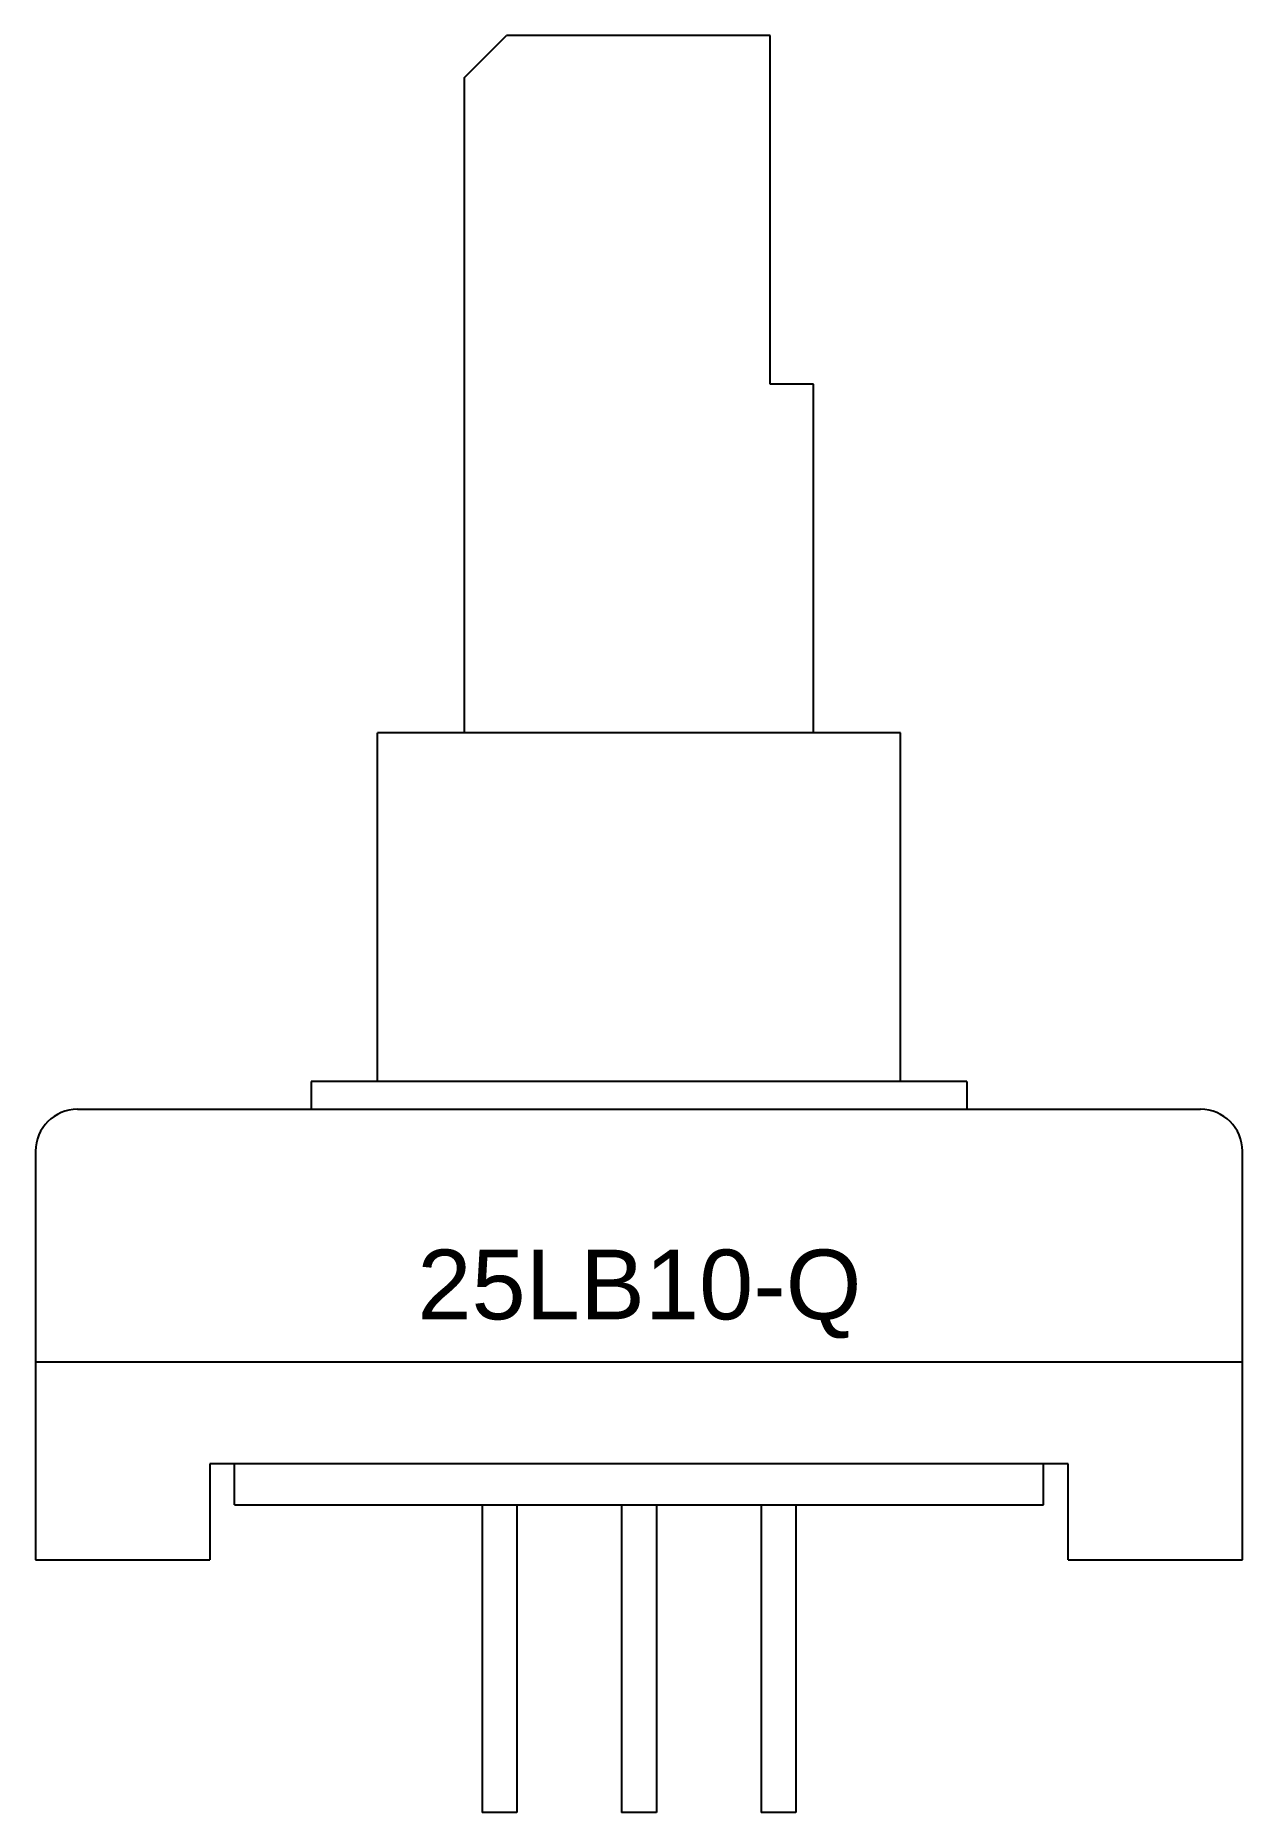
# Model space of a CAD drawing. Header units: inches. Extents: x 0 to 0.87, y -0.18 to 1.09.
import ezdxf
from ezdxf.enums import TextEntityAlignment as Align

# ---------------------------------------------------------------- set-up
doc = ezdxf.new("R2010")
doc.units = ezdxf.units.IN
doc.header["$MEASUREMENT"] = 0
doc.layers.get('0').update_dxf_attribs({"color": 5})
doc.styles.get("Standard").update_dxf_attribs({"font": 'arial.ttf'})

msp = doc.modelspace()

# ---------------------------------------------------------------- linework, layer by layer
for p, q in [((0.3075, 1.063), (0.3375, 1.093)), ((0.5265, 1.093), (0.3375, 1.093)), ((0.5265, 0.843), (0.5265, 1.093)), ((0.3075, 0.593), (0.3075, 1.063)), ((0.5575, 0.843), (0.5265, 0.843)), ((0.5575, 0.593), (0.5575, 0.843)), ((0.245, 0.343), (0.245, 0.593)), ((0.62, 0.593), (0.245, 0.593)), ((0.62, 0.343), (0.62, 0.593)), ((0.6675, 0.343), (0.1975, 0.343)), ((0.1975, 0.343), (0.1975, 0.323)), ((0.6675, 0.343), (0.6675, 0.323)), ((0.03, 0.323), (0.835, 0.323)), ((0, 0.293), (0, 0)), ((0.865, 0), (0.865, 0.293)), ((0, 0.142), (0.865, 0.142)), ((0.74, 0.0688), (0.125, 0.0688)), ((0.125, 0.0688), (0.125, 0)), ((0.1425, 0.0393), (0.1425, 0.0688)), ((0.7225, 0.0393), (0.7225, 0.0688)), ((0.74, 0), (0.74, 0.0688)), ((0.1425, 0.0393), (0.7225, 0.0393)), ((0.32, 0.0393), (0.32, -0.1812)), ((0.345, 0.0393), (0.345, -0.1812)), ((0.42, 0.0393), (0.42, -0.1812)), ((0.445, 0.0393), (0.445, -0.1812)), ((0.52, 0.0393), (0.52, -0.1812)), ((0.545, 0.0393), (0.545, -0.1812)), ((0, 0), (0.125, 0)), ((0.74, 0), (0.865, 0)), ((0.345, -0.1812), (0.32, -0.1812)), ((0.445, -0.1812), (0.42, -0.1812)), ((0.545, -0.1812), (0.52, -0.1812))]:
    msp.add_line(p, q)
for centre, start, end in [((0.03, 0.293), 90, 180), ((0.835, 0.293), 0, 90)]:
    msp.add_arc(centre, 0.03, start, end)

# ---------------------------------------------------------------- texts
msp.add_text('25LB10-Q', height=0.05).set_placement((0.4328, 0.1974), align=Align.MIDDLE_CENTER)

doc.saveas('drawing.dxf')
